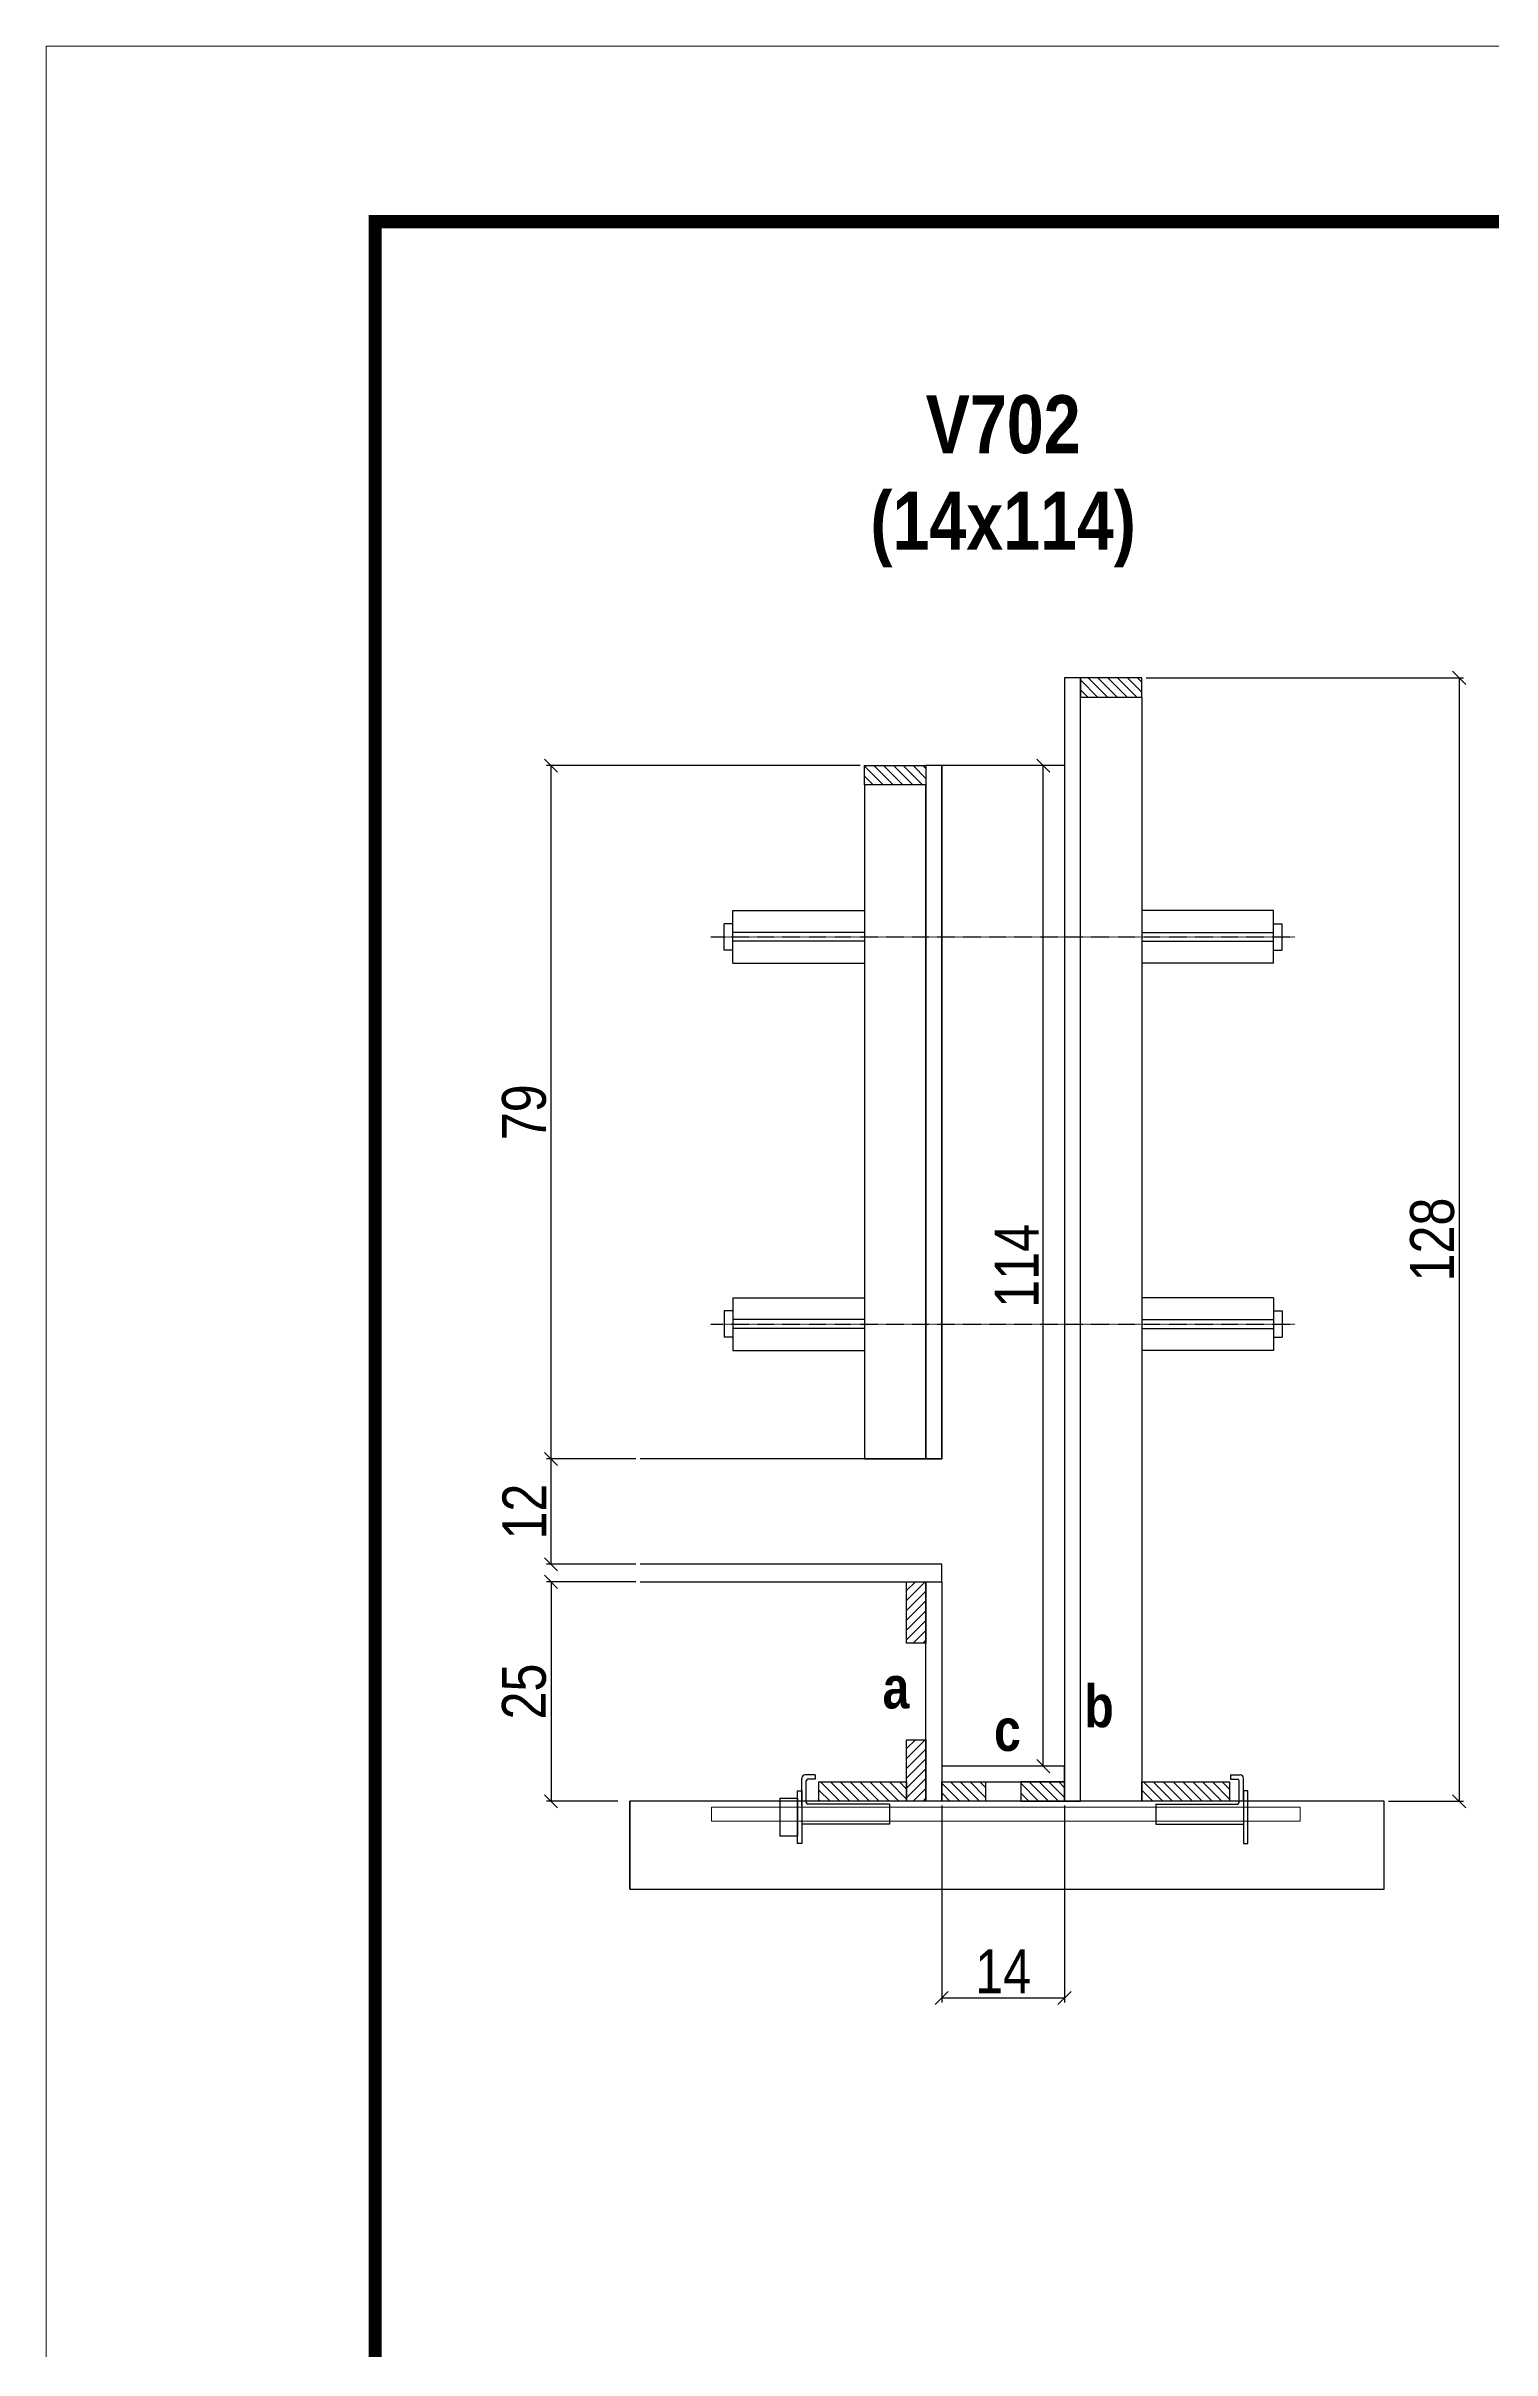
# Model space of a CAD drawing. Extents: x 13154 to 22413, y 1253 to 30260.
# Drawn here: x 16338 to 16667, y 28196 to 28721 of the extents above; entities that cross this region are included whole.
import ezdxf

# ---------------------------------------------------------------- set-up
doc = ezdxf.new("R2010")
doc.units = 0
doc.linetypes.add('DASHED', pattern=[0.75, 0.5, -0.25])
doc.linetypes.add('HIDDEN', pattern=[0.375, 0.25, -0.125])
for name, color, linetype in [('barrote', 251, 'Continuous'), ('COTA', 241, 'Continuous'), ('detalhes', 4, 'Continuous'), ('NOMENCLATURA', 7, 'Continuous'), ('Painéis', 200, 'Continuous'), ('presilha', 1, 'Continuous'), ('SARR_2.2x10', 60, 'Continuous'), ('SARR_2.2x7', 40, 'Continuous'), ('SARR_3.5x7', 81, 'Continuous'), ('TENSOR', 3, 'Continuous')]:
    doc.layers.add(name, color=color, linetype=linetype)
for name, color, linetype, lineweight in [('CONCRETO', 251, 'Continuous', 25), ('Folhas', 255, 'Continuous', 9), ('SARRAFO DE PRESSAO', 251, 'DASHED', 9), ('SCO-___-LAJ', 2, 'Continuous', 0)]:
    doc.layers.add(name, color=color, linetype=linetype, lineweight=lineweight)
doc.styles.add('COTA TECNICA 2X', font='techl___.ttf', dxfattribs={"height": 10})
doc.styles.add('TECNICA', font='techb___.ttf', dxfattribs={"height": 10})
doc.dimstyles.new('SECAO', dxfattribs={"dimscale": 0.333333, "dimtxt": 5, "dimasz": 9, "dimexe": 3, "dimexo": 3, "dimgap": 3, "dimtad": 1, "dimdec": 1, "dimlfac": 0.5, "dimzin": 12, "dimdsep": 46, "dimtxsty": 'COTA TECNICA 2X', "dimblk1": 'OBLIQUE', "dimblk2": 'OBLIQUE', "dimsah": 1, "dimcen": 0.9, "dimclrd": 4, "dimclre": 4, "dimclrt": 240, "dimadec": 1, "dimazin": 3, "dimtfac": 1, "dimtdec": 1, "dimtmove": 0, "dimatfit": 3, "dimfxl": 1, "dimtolj": 1, "dimtzin": 12, "dimarcsym": 0})
pattern_1 = [(135, (49777.5462, -95191.541), (-1.122532015, -1.122532015), [])]

# ---------------------------------------------------------------- blocks, each defined once
blk = doc.blocks.new('9999999999')
at = {"layer": 'Folhas'}
blk.add_lwpolyline([(98138.98, 34190.21), (99623.98, 34190.21), (99623.98, 35240.21), (98138.98, 35240.21)], close=True, dxfattribs=at)
at = {"layer": 'Folhas', "color": 30, "const_width": 3}
blk.add_lwpolyline([(98213.98, 34230.21), (99583.98, 34230.21), (99583.98, 35200.21), (98213.98, 35200.21)], close=True, dxfattribs=at)
blk = doc.blocks.new('PRESILHA METÁLICA 1')
at = {"layer": 'presilha'}
for p, q in [((7.5, 10.64), (7.5, 19.86)), ((12, 21), (8.64, 21)), ((9, 11.57), (9, 18.93)), ((12, 19.5), (9.57, 19.5)), ((12, 21), (12, 19.5)), ((0, 13), (6, 13)), ((0, 13), (0, 0)), ((6, 15.5), (7.5, 15.5)), ((6, -2.5), (6, 15.5)), ((6, 13), (6, 0)), ((7.5, 15.5), (7.5, -2.5)), ((37.5, 11), (9.57, 11)), ((37.5, 11), (37.5, 4.1)), ((6, 0), (0, 0)), ((37.5, 4.1), (7.5, 4.1)), ((7.5, -2.5), (6, -2.5))]:
    blk.add_line(p, q, dxfattribs=at)
for centre, radius, start, end in [((8.64, 19.86), 1.14, 90, 180), ((9.57, 18.93), 0.57, 90, 180), ((9.57, 11.57), 0.57, 180, 270)]:
    blk.add_arc(centre, radius, start, end, dxfattribs=at)
blk = doc.blocks.new('PRESILHA METÁLICA 2')
at = {"layer": 'presilha'}
for p, q in [((-5.25, 23.5), (-5.25, 22)), ((-5.25, 23.5), (-1.89, 23.5)), ((-5.25, 22), (-2.82, 22)), ((-2.25, 14.07), (-2.25, 21.43)), ((-0.75, 14.64), (-0.75, 22.36)), ((0.75, 18), (-0.75, 18)), ((-0.75, 18), (-0.75, 0)), ((0.75, 0), (0.75, 18)), ((-30.75, 13.5), (-30.75, 6.6)), ((-30.75, 13.5), (-2.82, 13.5)), ((-30.75, 6.6), (-0.75, 6.6)), ((-0.75, 0), (0.75, 0))]:
    blk.add_line(p, q, dxfattribs=at)
for centre, radius, start, end in [((-2.82, 21.43), 0.57, 0, 90), ((-1.89, 22.36), 1.14, 0, 90), ((-2.82, 14.07), 0.57, 270, 0)]:
    blk.add_arc(centre, radius, start, end, dxfattribs=at)
blk = doc.blocks.new('_Oblique')
at = {"color": 0, "linetype": 'ByBlock', "lineweight": -2}
blk.add_line((-0.5, -0.5), (0.5, 0.5), dxfattribs=at)
blk = doc.blocks.new('*D50')
at = {"layer": 'COTA', "color": 4, "lineweight": -2, "transparency": 16777216}
for p, q in [((16472.31, 28370.63), (16451.96, 28370.63)), ((16452.96, 28370.63), (16452.96, 28320.63)), ((16468.19, 28320.63), (16451.96, 28320.63))]:
    blk.add_line(p, q, dxfattribs=at)
at = {"layer": 'Defpoints', "color": 0, "transparency": 16777216}
for p in [(16473.31, 28370.63), (16452.96, 28320.63), (16469.19, 28320.63)]:
    blk.add_point(p, dxfattribs=at)
at = {"layer": 'COTA', "color": 4, "lineweight": -2, "transparency": 16777216, "xscale": 3, "yscale": 3, "zscale": 3}
for p, rotation in [((16452.96, 28370.63), 90), ((16452.96, 28320.63), 270)]:
    blk.add_blockref('_Oblique', p, dxfattribs=dict(at, rotation=rotation))
at = {"layer": 'COTA', "color": 240, "transparency": 16777216, "insert": (16446.85, 28345.63), "char_height": 10, "attachment_point": 5, "rotation": 90, "style": 'COTA TECNICA 2X'}
blk.add_mtext('\\A1;25', dxfattribs=at)
blk = doc.blocks.new('*D51')
at = {"layer": 'COTA', "color": 4, "lineweight": -2, "transparency": 16777216}
for p, q in [((16472.31, 28398.63), (16451.96, 28398.63)), ((16452.96, 28374.63), (16452.96, 28398.63)), ((16472.31, 28374.63), (16451.96, 28374.63))]:
    blk.add_line(p, q, dxfattribs=at)
at = {"layer": 'Defpoints', "color": 0, "transparency": 16777216}
for p in [(16452.96, 28398.63), (16473.31, 28398.63), (16473.31, 28374.63)]:
    blk.add_point(p, dxfattribs=at)
at = {"layer": 'COTA', "color": 4, "lineweight": -2, "transparency": 16777216, "xscale": 3, "yscale": 3, "zscale": 3}
for p, rotation in [((16452.96, 28398.63), 90), ((16452.96, 28374.63), 270)]:
    blk.add_blockref('_Oblique', p, dxfattribs=dict(at, rotation=rotation))
at = {"layer": 'COTA', "color": 240, "transparency": 16777216, "insert": (16446.9, 28386.63), "char_height": 10, "attachment_point": 5, "rotation": 90, "style": 'COTA TECNICA 2X'}
blk.add_mtext('\\A1;12', dxfattribs=at)
blk = doc.blocks.new('*D52')
at = {"layer": 'COTA', "color": 4, "lineweight": -2, "transparency": 16777216}
for p, q in [((16588.61, 28576.63), (16660.93, 28576.63)), ((16659.93, 28576.63), (16659.93, 28320.63)), ((16643.82, 28320.63), (16660.93, 28320.63))]:
    blk.add_line(p, q, dxfattribs=at)
at = {"layer": 'Defpoints', "color": 0, "transparency": 16777216}
for p in [(16587.61, 28576.63), (16642.82, 28320.63), (16659.93, 28320.63)]:
    blk.add_point(p, dxfattribs=at)
at = {"layer": 'COTA', "color": 4, "lineweight": -2, "transparency": 16777216, "xscale": 3, "yscale": 3, "zscale": 3}
for p, rotation in [((16659.93, 28576.63), 90), ((16659.93, 28320.63), 270)]:
    blk.add_blockref('_Oblique', p, dxfattribs=dict(at, rotation=rotation))
at = {"layer": 'COTA', "color": 240, "transparency": 16777216, "insert": (16653.83, 28448.63), "char_height": 10, "attachment_point": 5, "rotation": 90, "style": 'COTA TECNICA 2X'}
blk.add_mtext('\\A1;128', dxfattribs=at)
blk = doc.blocks.new('*D55')
at = {"layer": 'COTA', "color": 4, "lineweight": -2, "transparency": 16777216}
for p, q in [((16542.01, 28319.63), (16542.01, 28274.8)), ((16570.01, 28319.63), (16570.01, 28274.8)), ((16542.01, 28275.8), (16570.01, 28275.8))]:
    blk.add_line(p, q, dxfattribs=at)
at = {"layer": 'Defpoints', "color": 0, "transparency": 16777216}
for p in [(16542.01, 28320.63), (16570.01, 28320.63), (16570.01, 28275.8)]:
    blk.add_point(p, dxfattribs=at)
at = {"layer": 'COTA', "color": 4, "lineweight": -2, "transparency": 16777216, "xscale": 3, "yscale": 3, "zscale": 3, "rotation": 180}
blk.add_blockref('_Oblique', (16542.01, 28275.8), dxfattribs=at)
at = {"layer": 'COTA', "color": 4, "lineweight": -2, "transparency": 16777216, "xscale": 3, "yscale": 3, "zscale": 3}
blk.add_blockref('_Oblique', (16570.01, 28275.8), dxfattribs=at)
at = {"layer": 'COTA', "color": 240, "transparency": 16777216, "insert": (16556.01, 28281.88), "char_height": 10, "attachment_point": 5, "style": 'COTA TECNICA 2X'}
blk.add_mtext('\\A1;14', dxfattribs=at)
blk = doc.blocks.new('*D56')
at = {"layer": 'COTA', "color": 4, "lineweight": -2, "transparency": 16777216}
for p, q in [((16523.41, 28556.63), (16451.96, 28556.63)), ((16452.96, 28398.63), (16452.96, 28556.63)), ((16472.31, 28398.63), (16451.96, 28398.63))]:
    blk.add_line(p, q, dxfattribs=at)
at = {"layer": 'Defpoints', "color": 0, "transparency": 16777216}
for p in [(16452.96, 28556.63), (16524.41, 28556.63), (16473.31, 28398.63)]:
    blk.add_point(p, dxfattribs=at)
at = {"layer": 'COTA', "color": 4, "lineweight": -2, "transparency": 16777216, "xscale": 3, "yscale": 3, "zscale": 3}
for p, rotation in [((16452.96, 28556.63), 90), ((16452.96, 28398.63), 270)]:
    blk.add_blockref('_Oblique', p, dxfattribs=dict(at, rotation=rotation))
at = {"layer": 'COTA', "color": 240, "transparency": 16777216, "insert": (16446.86, 28477.63), "char_height": 10, "attachment_point": 5, "rotation": 90, "style": 'COTA TECNICA 2X'}
blk.add_mtext('\\A1;79', dxfattribs=at)
blk = doc.blocks.new('*D57')
at = {"layer": 'COTA', "color": 4, "lineweight": -2, "transparency": 16777216}
for p, q in [((16569.01, 28556.63), (16564.16, 28556.63)), ((16565.16, 28328.63), (16565.16, 28556.63)), ((16569.01, 28328.63), (16564.16, 28328.63))]:
    blk.add_line(p, q, dxfattribs=at)
at = {"layer": 'Defpoints', "color": 0, "transparency": 16777216}
for p in [(16565.16, 28556.63), (16570.01, 28556.63), (16570.01, 28328.63)]:
    blk.add_point(p, dxfattribs=at)
at = {"layer": 'COTA', "color": 4, "lineweight": -2, "transparency": 16777216, "xscale": 3, "yscale": 3, "zscale": 3}
for p, rotation in [((16565.16, 28556.63), 90), ((16565.16, 28328.63), 270)]:
    blk.add_blockref('_Oblique', p, dxfattribs=dict(at, rotation=rotation))
at = {"layer": 'COTA', "color": 240, "transparency": 16777216, "insert": (16559.08, 28442.63), "char_height": 10, "attachment_point": 5, "rotation": 90, "style": 'COTA TECNICA 2X'}
blk.add_mtext('\\A1;114', dxfattribs=at)

msp = doc.modelspace()

# ---------------------------------------------------------------- hatches: boundary and pattern name
at = {"layer": 'SARR_2.2x10'}
h = msp.add_hatch(dxfattribs=at)
h.set_pattern_fill('ANSI31', color=256, scale=0.5, angle=90)
h.set_pattern_definition([(135, (49707.5462, -95191.541), (-1.122532015, -1.122532015), [])])
h.paths.add_polyline_path([(16514.01, 28325.03), (16514.01, 28320.63), (16534.01, 28320.63), (16534.01, 28325.03)])
h = msp.add_hatch(dxfattribs=at)
h.set_pattern_fill('ANSI31', color=256, scale=0.5, angle=90)
h.set_pattern_definition([(135, (49781.1462, -95191.541), (-1.122532015, -1.122532015), [])])
h.paths.add_polyline_path([(16587.61, 28325.03), (16587.61, 28320.63), (16607.61, 28320.63), (16607.61, 28325.03)])
at = {"layer": 'SARR_2.2x7'}
h = msp.add_hatch(dxfattribs=at)
h.set_pattern_fill('ANSI31', color=256, scale=0.5, angle=90)
h.set_pattern_definition([(135, (49689.9462, -94939.941), (-1.122532015, -1.122532015), [])])
h.paths.add_polyline_path([(16573.61, 28576.63), (16573.61, 28572.23), (16587.61, 28572.23), (16587.61, 28576.63)])
h = msp.add_hatch(dxfattribs=at)
h.set_pattern_fill('ANSI31', color=256, scale=0.5, angle=90)
h.set_pattern_definition([(135, (49703.9462, -94959.941), (-1.122532015, -1.122532015), [])])
h.paths.add_polyline_path([(16538.41, 28556.63), (16538.41, 28552.23), (16524.41, 28552.23), (16524.41, 28556.63)])
h = msp.add_hatch(dxfattribs=at)
h.set_pattern_fill('ANSI31', color=256, scale=0.5)
h.set_pattern_definition([(45, (-106978.1621, -4808.9099), (-1.122532015, 1.122532015), [])])
h.paths.add_polyline_path([(16538.41, 28356.63), (16534.01, 28356.63), (16534.01, 28370.63), (16538.41, 28370.63)])
h = msp.add_hatch(dxfattribs=at)
h.set_pattern_fill('ANSI31', color=256, scale=0.5)
h.set_pattern_definition([(45, (-106978.1621, -4844.9099), (-1.122532015, 1.122532015), [])])
h.paths.add_polyline_path([(16538.41, 28320.63), (16534.01, 28320.63), (16534.01, 28334.63), (16538.41, 28334.63)])
h = msp.add_hatch(dxfattribs=at)
h.set_pattern_fill('ANSI31', color=256, scale=0.5, angle=90)
h.set_pattern_definition(pattern_1)
h.paths.add_polyline_path([(16552.01, 28320.63), (16552.01, 28325.03), (16542.01, 28325.03), (16542.01, 28320.63)])
h = msp.add_hatch(dxfattribs=at)
h.set_pattern_fill('ANSI31', color=256, scale=0.5, angle=90)
h.set_pattern_definition(pattern_1)
h.paths.add_polyline_path([(16560.01, 28320.63), (16560.01, 28325.03), (16570.01, 28325.03), (16570.01, 28320.63)])

# ---------------------------------------------------------------- linework, layer by layer
at = {"ltscale": 3}
for p, q in [((16494.41, 28511.6), (16494.41, 28523.6)), ((16494.41, 28523.6), (16524.41, 28523.6)), ((16617.61, 28523.6), (16587.61, 28523.6)), ((16617.61, 28511.6), (16617.61, 28523.6)), ((16492.41, 28514.6), (16492.41, 28520.6)), ((16494.41, 28520.6), (16492.41, 28520.6)), ((16524.41, 28518.6), (16494.41, 28518.6)), ((16587.61, 28518.6), (16617.61, 28518.6)), ((16617.61, 28520.6), (16619.61, 28520.6)), ((16619.61, 28514.6), (16619.61, 28520.6)), ((16494.41, 28514.6), (16492.41, 28514.6)), ((16524.41, 28516.6), (16494.41, 28516.6)), ((16587.61, 28516.6), (16617.61, 28516.6)), ((16617.61, 28514.6), (16619.61, 28514.6)), ((16494.41, 28511.6), (16524.41, 28511.6)), ((16617.61, 28511.6), (16587.61, 28511.6)), ((16494.41, 28435.38), (16494.41, 28423.38)), ((16494.41, 28435.38), (16524.41, 28435.38)), ((16617.61, 28435.38), (16587.61, 28435.38)), ((16617.61, 28435.38), (16617.61, 28423.38)), ((16492.41, 28432.38), (16492.41, 28426.38)), ((16494.41, 28432.38), (16492.41, 28432.38)), ((16524.41, 28430.38), (16494.41, 28430.38)), ((16587.61, 28430.38), (16617.61, 28430.38)), ((16617.61, 28432.38), (16619.61, 28432.38)), ((16619.61, 28432.38), (16619.61, 28426.38)), ((16494.41, 28426.38), (16492.41, 28426.38)), ((16524.41, 28428.38), (16494.41, 28428.38)), ((16587.61, 28428.38), (16617.61, 28428.38)), ((16617.61, 28426.38), (16619.61, 28426.38)), ((16494.41, 28423.38), (16524.41, 28423.38)), ((16617.61, 28423.38), (16587.61, 28423.38))]:
    msp.add_line(p, q, dxfattribs=at)
at = {"layer": 'barrote', "elevation": 0}
msp.add_lwpolyline([(16470.95, 28300.63), (16642.87, 28300.63), (16642.87, 28320.63), (16470.95, 28320.63)], close=True, dxfattribs=at)
at = {"layer": 'CONCRETO', "linetype": 'Continuous'}
for p, q in [((16570.01, 28556.63), (16542.01, 28556.63)), ((16542.01, 28556.63), (16542.01, 28398.63)), ((16542.01, 28398.63), (16473.31, 28398.63))]:
    msp.add_line(p, q, dxfattribs=at)
at = {"layer": 'detalhes', "color": 250}
msp.add_line((16470.95, 28300.63), (16470.95, 28320.63), dxfattribs=at)
at = {"layer": 'Painéis', "linetype": 'Continuous', "elevation": 0}
for points in [[(16573.61, 28320.63), (16573.61, 28576.63), (16570.01, 28576.63), (16570.01, 28320.63)], [(16538.41, 28398.63), (16542.01, 28398.63), (16542.01, 28556.63), (16538.41, 28556.63)], [(16538.41, 28320.63), (16538.41, 28370.63), (16542.01, 28370.63), (16542.01, 28320.63)], [(16570.01, 28328.63), (16542.01, 28328.63), (16542.01, 28325.03), (16570.01, 28325.03)]]:
    msp.add_lwpolyline(points, close=True, dxfattribs=at)
msp.add_lwpolyline([(16473.31, 28370.63), (16542.01, 28370.63), (16542.01, 28374.63), (16473.31, 28374.63)], dxfattribs=at)
at = {"layer": 'SARR_2.2x10', "elevation": 0}
for points in [[(16514.01, 28325.03), (16534.01, 28325.03), (16534.01, 28320.63), (16514.01, 28320.63)], [(16587.61, 28325.03), (16607.61, 28325.03), (16607.61, 28320.63), (16587.61, 28320.63)]]:
    msp.add_lwpolyline(points, close=True, dxfattribs=at)
at = {"layer": 'SARR_2.2x7', "elevation": 0}
for points in [[(16587.61, 28576.63), (16573.61, 28576.63), (16573.61, 28572.23), (16587.61, 28572.23)], [(16524.41, 28556.63), (16538.41, 28556.63), (16538.41, 28552.23), (16524.41, 28552.23)], [(16538.41, 28370.63), (16538.41, 28356.63), (16534.01, 28356.63), (16534.01, 28370.63)], [(16538.41, 28334.63), (16538.41, 28320.63), (16534.01, 28320.63), (16534.01, 28334.63)], [(16542.01, 28325.03), (16552.01, 28325.03), (16552.01, 28320.63), (16542.01, 28320.63)], [(16570.01, 28325.03), (16560.01, 28325.03), (16560.01, 28320.63), (16570.01, 28320.63)]]:
    msp.add_lwpolyline(points, close=True, dxfattribs=at)
at = {"layer": 'SARR_3.5x7', "elevation": 0}
msp.add_lwpolyline([(16573.61, 28572.23), (16587.61, 28572.23), (16587.61, 28320.63), (16573.61, 28320.63)], close=True, dxfattribs=at)
at = {"layer": 'SARR_3.5x7'}
msp.add_lwpolyline([(16538.41, 28552.23), (16524.41, 28552.23), (16524.41, 28398.63), (16538.41, 28398.63)], close=True, dxfattribs=at)
at = {"layer": 'SCO-___-LAJ', "color": 1, "elevation": 0}
msp.add_lwpolyline([(16489.55, 28319.3), (16623.74, 28319.3), (16623.74, 28316.1), (16489.55, 28316.1)], close=True, dxfattribs=at)
at = {"layer": 'TENSOR', "linetype": 'HIDDEN', "ltscale": 0.5}
for p, q in [((16489.41, 28517.6), (16622.61, 28517.6)), ((16489.41, 28429.38), (16622.61, 28429.38))]:
    msp.add_line(p, q, dxfattribs=at)

# ---------------------------------------------------------------- block references
at = {"layer": 'presilha', "xscale": 0.6666666666666666, "yscale": 0.6666666666666666, "zscale": 0.6666666666666666}
for name, p in [('PRESILHA METÁLICA 1', (16505.14, 28312.66)), ('PRESILHA METÁLICA 2', (16611.29, 28311))]:
    msp.add_blockref(name, p, dxfattribs=at)
at = {"layer": 'SARRAFO DE PRESSAO', "color": 6, "linetype": 'ByBlock'}
msp.add_blockref('9999999999', (-81801.1, -6519.61), dxfattribs=at)

# ---------------------------------------------------------------- texts
at = {"layer": 'detalhes', "style": 'TECNICA'}
for s, p in [('a', (16528.53, 28341.78)), ('b', (16574.51, 28337.51)), ('c', (16553.92, 28332.1))]:
    msp.add_text(s, height=9.6, dxfattribs=at).set_placement(p)
at = {"layer": 'NOMENCLATURA', "insert": (16556.01, 28641.03), "char_height": 13.2, "attachment_point": 2, "style": 'TECNICA'}
msp.add_mtext_dynamic_manual_height_columns('V702\\P(14x114)', width=300.2766, gutter_width=1, heights=[0], dxfattribs=at)

# ---------------------------------------------------------------- dimensions: what is measured, and where the dimension line sits
at = {"layer": 'COTA'}
for base, p1, p2, picture, middle in [((16659.93, 28320.63, 0), (16587.61, 28576.63), (16642.82, 28320.63, 0), '*D52', (16653.83, 28448.63, 0)), ((16452.96, 28556.63), (16473.31, 28398.63), (16524.41, 28556.63), '*D56', (16446.86, 28477.63)), ((16565.16, 28556.63), (16570.01, 28328.63), (16570.01, 28556.63), '*D57', (16559.08, 28442.63)), ((16452.96, 28398.63), (16473.31, 28374.63), (16473.31, 28398.63), '*D51', (16446.9, 28386.63)), ((16452.96, 28320.63, 0), (16473.31, 28370.63), (16469.19, 28320.63, 0), '*D50', (16446.85, 28345.63, 0))]:
    dim = msp.add_linear_dim(base=base, p1=p1, p2=p2, angle=90, dimstyle='SECAO', dxfattribs=at)
    dim.commit()
    dim.dimension.update_dxf_attribs({"geometry": picture, "text_midpoint": middle})
dim = msp.add_linear_dim(base=(16570.01, 28275.8), p1=(16542.01, 28320.63), p2=(16570.01, 28320.63), dimstyle='SECAO', dxfattribs=at)
dim.commit()
dim.dimension.update_dxf_attribs({"geometry": '*D55', "text_midpoint": (16556.01, 28281.88)})

doc.saveas('drawing.dxf')
